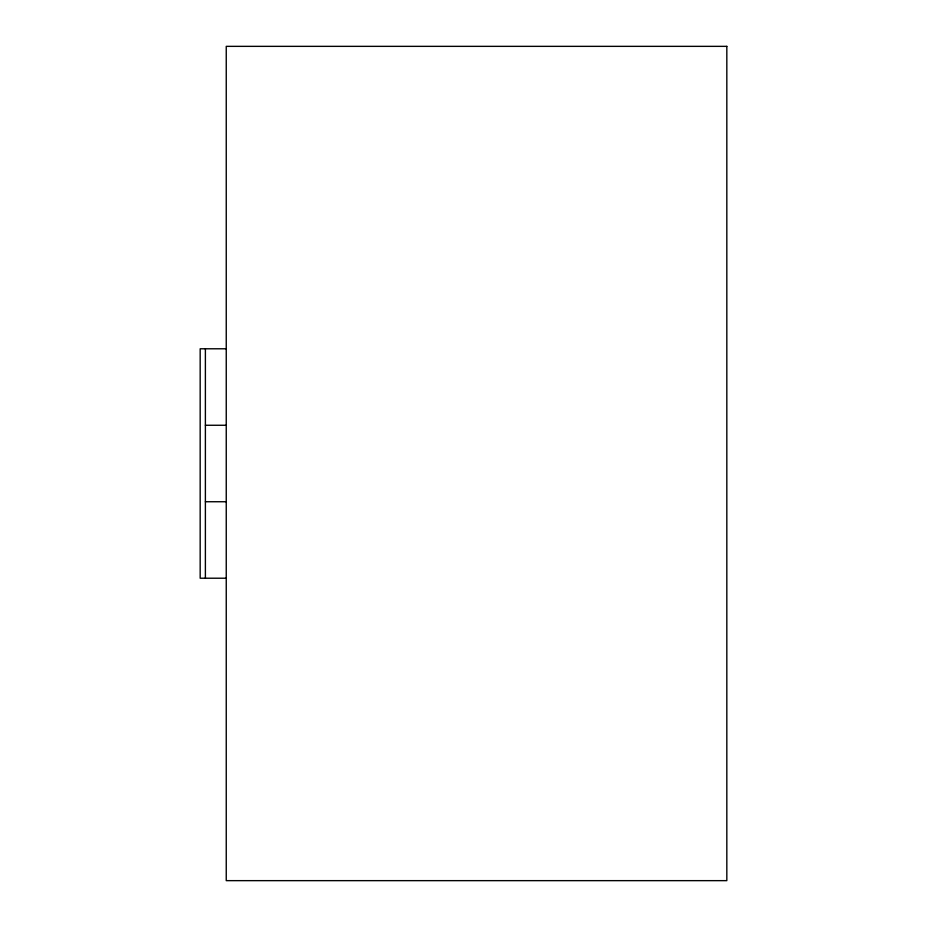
<?xml version="1.0" encoding="UTF-8"?>
<svg xmlns="http://www.w3.org/2000/svg" width="927" height="927" viewBox="0 0 927 927"><rect width="100%" height="100%" fill="white"/><g stroke="black" fill="none" stroke-linecap="round" stroke-linejoin="round"><path stroke-width="1.39" d="M226.246 348.784L200.174 348.784L200.174 578.216L226.246 578.216M205.388 425.261L226.246 425.261M205.388 501.739L226.246 501.739M205.388 348.784L205.388 578.216M726.826 46.35L226.246 46.35L226.246 880.65L726.826 880.65L726.826 46.35"/></g></svg>
